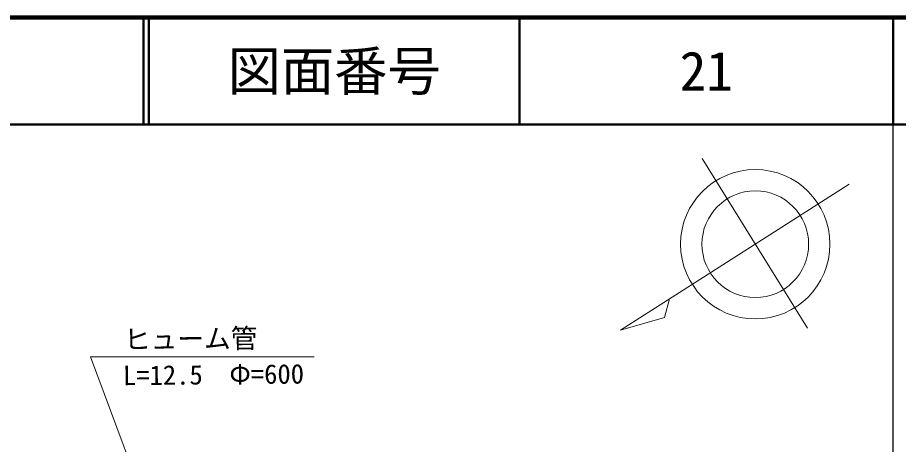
# Model space of a CAD drawing. Units: millimetres, scale not verified. Extents: x 40000 to 680000, y 20000 to 380000.
# Drawn here: x 496952 to 579500, y 340020 to 380000 of the extents above; entities that cross this region are included whole.
import ezdxf
from ezdxf.enums import TextEntityAlignment as Align

# ---------------------------------------------------------------- set-up
doc = ezdxf.new("R2010")
doc.units = ezdxf.units.MM
doc.header["$LTSCALE"] = 1000
for name, color, linetype, lineweight in [('M-BMK-SRVR', 3, 'Continuous', 13), ('M-STR-HTXT', 7, 'Continuous', 13), ('M-TTL', 2, 'Continuous', 140), ('M-TTL-BAND', 7, 'Continuous', 13), ('M-TTL-LINE', 7, 'Continuous', 50), ('M-TTL-TXT', 7, 'Continuous', 13)]:
    doc.layers.add(name, color=color, linetype=linetype, lineweight=lineweight)
doc.styles.add('ＭＳ ゴシック', font='')
doc.styles.get('ＭＳ ゴシック').set_extended_font_data('MS Gothic')

msp = doc.modelspace()

# ---------------------------------------------------------------- linework, layer by layer
at = {"layer": 'M-BMK-SRVR'}
for p, q in [((561109, 366795), (570975, 350895)), ((553447, 350704), (574902, 364400)), ((557582, 351897), (558061, 353669)), ((553447, 350704), (557582, 351897))]:
    msp.add_line(p, q, dxfattribs=at)
for radius in [7000, 5000]:
    msp.add_circle((566087, 358773), radius, dxfattribs=at)
at = {"layer": 'M-STR-HTXT'}
for p, q in [((522293, 298645), (503793, 348217)), ((503793, 348217), (524748, 348217))]:
    msp.add_line(p, q, dxfattribs=at)
at = {"layer": 'M-TTL'}
msp.add_line((680000, 380000), (40000, 380000), dxfattribs=at)
at = {"layer": 'M-TTL-BAND', "lineweight": 25}
msp.add_line((579000, 20000), (579000, 370000), dxfattribs=at)
at = {"layer": 'M-TTL-LINE'}
for p, q in [((508747, 380000), (508747, 370000)), ((509247, 380000), (509247, 370000)), ((543997, 380000), (543997, 370000)), ((579000, 380000), (579000, 370000)), ((40000, 370000), (680000, 370000))]:
    msp.add_line(p, q, dxfattribs=at)

# ---------------------------------------------------------------- texts
at = {"layer": 'M-STR-HTXT', "style": 'ＭＳ ゴシック'}
for s, p in [('ヒューム管', (506938, 348390)), ('L=12.5\u3000Φ=600', (506835, 345013))]:
    msp.add_text(s, height=1833, rotation=0.528, dxfattribs=at).set_placement(p, align=Align.BOTTOM_LEFT)
at = {"layer": 'M-TTL-TXT', "style": 'ＭＳ ゴシック'}
for s, p in [('図面番号', (526622, 375000)), ('21', (561497, 375000))]:
    msp.add_text(s, height=3666, dxfattribs=at).set_placement(p, align=Align.MIDDLE_CENTER)

doc.saveas('drawing.dxf')
